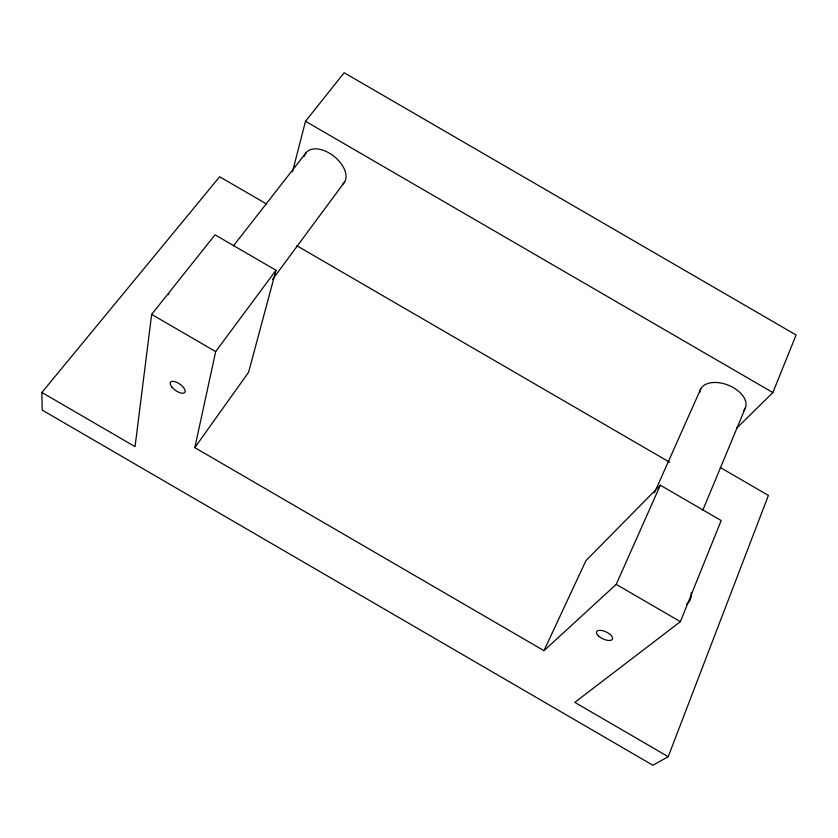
<?xml version="1.0" encoding="UTF-8"?>
<svg xmlns="http://www.w3.org/2000/svg" width="838" height="838" viewBox="0 0 838 838"><rect width="100%" height="100%" fill="white"/><g stroke="black" fill="none" stroke-linecap="round" stroke-linejoin="round"><path stroke-width="1.26" d="M720.209 467.436L768.404 495.426L668.211 756.683L574.805 702.359L680.383 621.67L721.193 520.555L660.323 485.202L616.223 584.379L543.977 650.665L194.814 447.639L248.603 372.25L275.985 270.245L215.031 234.839L151.657 314.386L135.054 446.644L41.9 392.467L219.661 176.766L266.62 204.032M194.814 447.639L215.67 351.593L275.985 270.245M292.462 171.895L305.503 121.28L344.167 72.749L796.1 334.991L772.866 392.561L736.571 428.281M702.799 510.248L745.307 408.001M654.394 492.891L700.694 389.073M543.977 650.665L585.94 560.643L660.323 485.202M272.528 279.463L344.439 182.234M233.456 245.848L305.901 152.935M668.211 756.683L652.907 765.251L42.172 410.065L41.9 392.467M305.503 121.28L772.866 392.561M296.809 245.723L669.698 462.272M151.657 314.386L215.67 351.593M616.223 584.379L680.383 621.67M304.969 154.527A24.218 14.56 38.6 0 1 333.964 156.266A24.218 14.56 38.6 0 1 342.595 184.255M304.351 156.318A24.218 14.56 38.6 0 1 304.613 155.397M699.782 392.624A24.239 14.592 21.9 0 1 728.358 385.208A24.239 14.592 21.9 0 1 743.83 410.348M687.202 603.643A14.77 12.203 49.3 0 1 686.584 604.093M691.203 592.854A14.77 12.203 49.3 0 1 687.799 603.15M168.522 294.641A14.749 12.172 10.7 0 1 169.108 294.086M171.895 387.062A8.768 3.813 35.3 0 0 184.695 392.54A8.768 3.813 35.3 0 0 176.493 382.243A8.768 3.813 35.3 0 0 171.895 387.062M598.542 635.99A8.778 3.823 25.2 0 0 612.253 639.488A8.778 3.823 25.2 0 0 602.815 630.731A8.778 3.823 25.2 0 0 598.542 635.99"/></g></svg>
